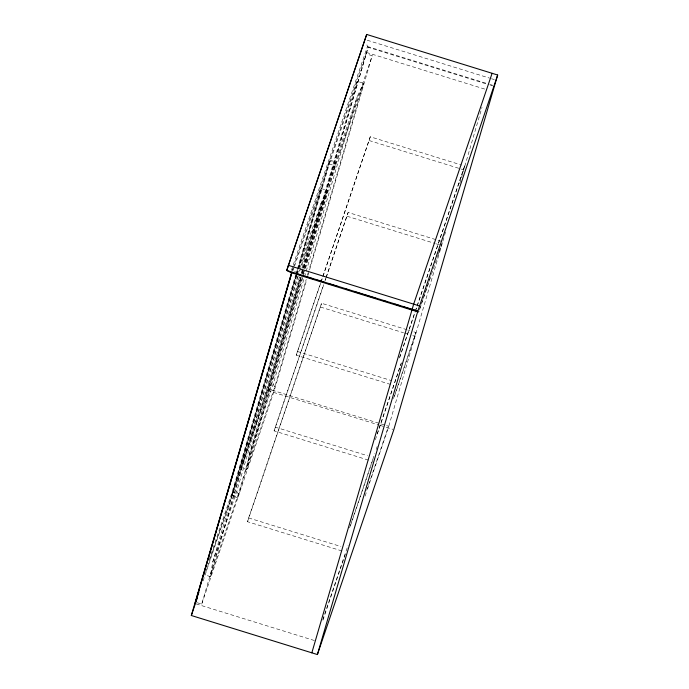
<?xml version="1.0" encoding="UTF-8"?>
<svg xmlns="http://www.w3.org/2000/svg" width="689" height="689" viewBox="0 0 689 689"><rect width="100%" height="100%" fill="white"/><g stroke="black" fill="none" stroke-linecap="round" stroke-linejoin="round"><path stroke-width="0.52" stroke-dasharray="3.44 2.58" d="M296.537 275.411L212.66 562.224L210.326 576.598L204.099 574.669M300.964 277.633L249.073 455.093L246.731 469.459L240.513 467.538L296.666 275.497M292.524 270.372L293.126 268.314M209.241 559.546L232.193 491.998L295.598 275.187M295.9 274.153L297.105 270.028M297.407 268.994L320.953 188.459L327.18 190.388L302.721 274.015M296.718 273.266L231.633 495.847L237.851 497.777L302.945 275.187M297.019 272.233L329.566 160.942L335.784 162.862L300.335 267.186M296.081 275.566L231.9 495.055L238.118 496.984L274.256 390.637L306.803 279.346M296.382 274.532L329.833 160.149L365.971 53.802L372.189 55.731L308.913 272.138M296.968 274.472L329.264 163.999L357.358 81.328L363.585 83.257L308.939 270.122M197.269 602.746L201.713 604.124L297.536 276.427M298.742 272.301L299.345 270.243M298.182 276.16L210.326 576.598L238.42 493.927L302.419 275.049M212.66 562.224L236.732 491.395L299.482 276.797M302.204 267.513L320.91 203.548L327.18 190.388L299.086 273.059M240.513 467.538L268.598 384.867L299.999 277.495M301.205 273.361L302.411 269.235M302.712 268.202L357.358 81.328M300.585 277.417L268.012 388.906L379.32 423.39M301.791 273.3L368.141 47.3L488.647 84.626M203.091 580.896L267.763 390.577L300.921 277.176M302.127 273.059L368.141 47.3M302.17 273.507L303.375 269.382M303.677 268.348L333.243 167.238L357.315 96.408L363.585 83.257L335.491 165.928L304.693 271.233M303.246 274.162L336.051 162.079L372.189 55.731M302.884 277.426L246.731 469.459L274.825 386.796L306.217 279.415M303.186 276.392L304.392 272.267M249.073 455.093L273.137 384.255L304.211 277.994M304.521 276.961L357.315 96.408M307.432 275.29L308.638 271.156M308.009 275.23L308.612 273.163M341.873 550.933L247.532 521.711L248.634 517.947L321.582 303.281L406.691 329.643M368.434 460.106L274.093 430.875L323.597 284.686M390.568 384.428L296.227 355.205L320.488 283.274M247.532 521.711L321.582 303.281M326.302 277.254L348.143 212.453L442.484 241.675M321.117 281.956L370.269 136.775L461.535 165.041M394.427 396.296L414.821 336.275L415.923 332.503L413.874 331.874M442.209 242.614L418.567 312.582M417.181 306.088L463.508 169.761L464.61 165.997L462.56 165.36M445.542 232.038L388.269 427.903L366.824 490.999M459.709 183.584L482.016 107.303M291.352 270.441L367.452 46.499L366.152 42.554M292.291 270.51L292.877 268.805M293.428 267.28L329.566 160.942M294.229 267.099L292.859 271.13L298.199 272.784M294.573 266.092L320.953 188.459M296.838 274.377L320.91 203.548M205.778 572.034L268.038 388.717L274.256 390.637M201.713 604.124L237.851 497.777M320.833 282.257L370.269 136.775M296.227 355.205L320.773 282.972M324.975 280.612L325.673 278.58M326.018 277.564L348.143 212.453M274.093 430.875L323.882 284.376M325.26 280.311L325.949 278.27M399.62 357.264L414.83 312.496M415.174 311.48L464.61 165.997M399.551 357.979L415.114 312.195M415.458 311.178L416.836 307.105M377.141 433.958L401.342 362.741M419.317 309.835L430.039 278.296M438.333 253.879L439.022 251.847M439.375 250.83L440.409 247.782M375.35 439.754L401.282 363.456M349.547 527.843L374.782 453.569M376.168 449.504L377.202 446.455M393.453 398.638L415.923 332.503M350.52 525.5L373.679 457.341M322.831 619.532L348.066 545.266M366.737 490.327L388.51 426.233L380.345 423.701M322.9 620.255L346.076 552.07M365.101 496.089L366.479 492.024M333.243 167.238L335.491 165.928L329.264 163.999M367.237 40.229L489.569 78.124M491.524 78.727L494.314 79.588M367.452 46.499L486.787 83.472M489.758 84.385L492.54 85.247M490.508 85.203L492.359 85.772M366.402 52.424L486.908 89.759M369.166 140.539L463.508 169.761M329.833 160.149L336.051 162.079M347.041 216.217L435.233 243.536M436.258 243.846L440.357 245.12M407.716 329.962L409.766 330.599M320.48 307.044L403.539 332.778M404.564 333.097L408.672 334.363M412.771 335.638L414.821 336.275M297.321 351.442L391.662 380.664M268.598 384.867L274.825 386.796L273.137 384.255M267.763 390.577L379.079 425.053M380.095 425.371L385.203 426.956M386.228 427.266L392.911 429.342M275.195 427.111L367.487 455.705M232.193 491.998L238.42 493.927L236.732 491.395M248.634 517.947L340.926 546.532M196.081 603.883L314.546 640.581"/><path stroke-width="1.03" d="M417.603 311.798L497.673 75.023L366.686 34.45L286.736 270.433L290.663 272.474L417.603 311.798L417.784 311.273L413.142 309.835M497.673 75.023L393.832 429.626L317.405 654.55L191.327 615.501L291.714 272.224M291.645 273.283L195.065 603.573L198.932 592.066M195.495 602.195L291.921 272.439M366.686 34.45L286.736 270.433L417.723 311.006M311.833 652.827L413.658 304.142L492.101 73.301M317.405 654.55L417.784 311.273M191.327 615.501L197.554 597.174M288.243 265.291L419.222 305.864M296.821 273.8L299.879 274.756M306.011 276.651L313.159 278.864M317.241 280.13L324.39 282.344M328.472 283.61L337.67 286.46M345.835 288.984L348.901 289.94M355.024 291.835L362.173 294.048M364.223 294.685L375.453 298.165M383.627 300.688L386.684 301.644M394.857 304.168L399.964 305.752M404.047 307.018L411.195 309.232"/></g></svg>
